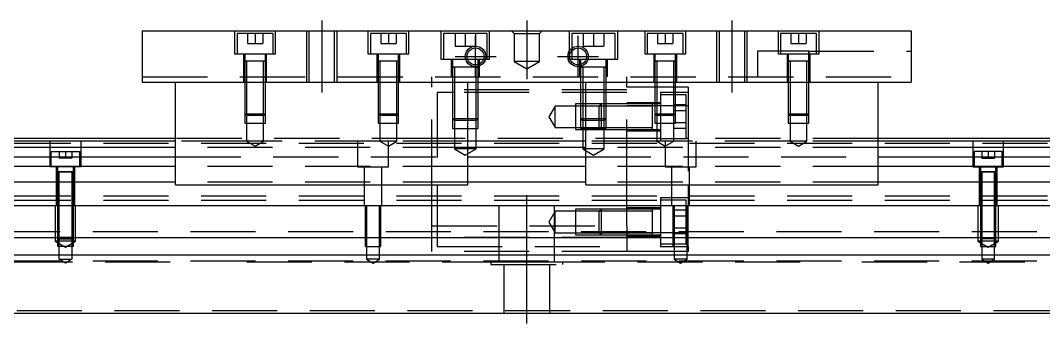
# Model space of a CAD drawing. Extents: x -8 to 770, y -272 to 102.
# Drawn here: x 191.2 to 390.8, y -233 to -174 of the extents above; entities that cross this region are included whole.
import ezdxf

# ---------------------------------------------------------------- set-up
doc = ezdxf.new("R2010")
doc.units = 0
doc.linetypes.add('CENTER', pattern=[50.8, 31.75, -6.35, 6.35, -6.35])
doc.linetypes.add('DASHED', pattern=[19.05, 12.7, -6.35])
doc.layers.get('0').update_dxf_attribs({"linetype": 'CONTINUOUS'})
doc.layers.add('CENTER', color=1, linetype='CENTER')

msp = doc.modelspace()

# ---------------------------------------------------------------- linework, layer by layer
at = {"color": 7, "linetype": 'CONTINUOUS'}
for p, q in [((215, -176), (215, -186)), ((215, -176), (365, -176)), ((365, -176), (365, -186)), ((215, -186), (365, -186)), ((221.5, -206), (221.5, -186)), ((278.5, -206), (278.5, -186)), ((301.5, -206), (301.5, -186)), ((358.5, -206), (358.5, -186)), ((221.5, -197.5), (0, -197.5)), ((221.5, -197), (60.5, -197)), ((301.5, -197.5), (278.5, -197.5)), ((525, -197), (358.5, -197)), ((580, -197.5), (358.5, -197.5)), ((221.5, -198.752272), (0, -198.752272)), ((301.5, -198.752272), (278.5, -198.752272)), ((580, -198.752272), (358.5, -198.752272)), ((0, -200.52668), (221.5, -200.52668)), ((278.5, -200.52668), (301.5, -200.52668)), ((358.5, -200.52668), (580, -200.52668)), ((221.5, -202.423076), (0, -202.423076)), ((301.5, -202.423076), (278.5, -202.423076)), ((580, -202.423076), (358.5, -202.423076)), ((221.5, -205.477372), (0, -205.477372)), ((301.5, -205.477372), (278.5, -205.477372)), ((580, -205.477372), (358.5, -205.477372)), ((221.5, -206), (278.5, -206)), ((301.5, -206), (358.5, -206)), ((0, -210), (580, -210)), ((314.5, -215.750006), (314.5, -215.35)), ((580, -216.3), (0, -216.3)), ((580, -219.7), (0, -219.7)), ((0, -231), (580, -231))]:
    msp.add_line(p, q, dxfattribs=at)
at = {"color": 3, "linetype": 'DASHED'}
for p, q in [((233, -176), (233, -180.5)), ((240.5, -176.5), (233.5, -176.5)), ((233.5, -176.5), (233.5, -180.5)), ((235.5, -176.5), (235.5, -178.5)), ((237, -176.5), (237, -178.5)), ((238.5, -176.5), (238.5, -178.5)), ((240.5, -180.5), (240.5, -176.5)), ((241, -180.5), (241, -176)), ((247.000006, -176), (247.000006, -186)), ((247.5, -176), (247.5, -186)), ((252.5, -186), (252.5, -176)), ((252.999994, -186), (252.999994, -176)), ((259, -176), (259, -180.5)), ((266.5, -176.5), (259.5, -176.5)), ((259.5, -176.5), (259.5, -180.5)), ((261.5, -176.5), (261.5, -178.5)), ((263, -176.5), (263, -178.5)), ((264.5, -176.5), (264.5, -178.5)), ((266.5, -180.5), (266.5, -176.5)), ((267, -180.5), (267, -176)), ((273.25, -176), (273.25, -181.5)), ((282.25, -176.5), (273.75, -176.5)), ((273.75, -176.5), (273.75, -181.5)), ((276, -176.5), (276, -179)), ((278, -176.5), (278, -179)), ((280, -176.5), (280, -179)), ((282.25, -181.5), (282.25, -176.5)), ((282.75, -181.5), (282.75, -176)), ((287.5, -176.5), (287, -176)), ((287.5, -176.5), (287.5, -182)), ((287.5, -176.5), (292.5, -176.5)), ((292.5, -176.5), (293, -176)), ((292.5, -182), (292.5, -176.5)), ((298.25, -176), (298.25, -181.5)), ((307.25, -176.5), (298.75, -176.5)), ((298.75, -176.5), (298.75, -179.43875)), ((301, -176.5), (301, -179)), ((303, -176.5), (303, -179)), ((305, -176.5), (305, -179)), ((307.25, -181.5), (307.25, -176.5)), ((307.75, -181.5), (307.75, -176)), ((313, -176), (313, -180.5)), ((320.5, -176.5), (313.5, -176.5)), ((313.5, -176.5), (313.5, -180.5)), ((315.5, -176.5), (315.5, -178.5)), ((317, -176.5), (317, -178.5)), ((318.5, -176.5), (318.5, -178.5)), ((320.5, -180.5), (320.5, -176.5)), ((321, -180.5), (321, -176)), ((327.000006, -176), (327.000006, -186)), ((327.5, -176), (327.5, -186)), ((332.5, -186), (332.5, -176)), ((332.999994, -186), (332.999994, -176)), ((339, -176), (339, -180.5)), ((346.5, -176.5), (339.5, -176.5)), ((339.5, -176.5), (339.5, -180.5)), ((341.5, -176.5), (341.5, -178.5)), ((343, -176.5), (343, -178.5)), ((344.5, -176.5), (344.5, -178.5)), ((346.5, -180.5), (346.5, -176.5)), ((347, -180.5), (347, -176)), ((235.5, -178.5), (237, -178.5)), ((237, -178.5), (238.5, -178.5)), ((261.5, -178.5), (263, -178.5)), ((263, -178.5), (264.5, -178.5)), ((276, -179), (278, -179)), ((278, -179), (280, -179)), ((298.75, -179.43875), (298.75, -179.922968)), ((301, -179), (303, -179)), ((303, -179), (305, -179)), ((315.5, -178.5), (317, -178.5)), ((317, -178.5), (318.5, -178.5)), ((341.5, -178.5), (343, -178.5)), ((343, -178.5), (344.5, -178.5)), ((233, -180.5), (241, -180.5)), ((234.75, -180.5), (234.75, -186)), ((235, -180.5), (235, -181.9)), ((239, -181.9), (239, -180.5)), ((239.25, -186), (239.25, -180.5)), ((259, -180.5), (267, -180.5)), ((260.75, -180.5), (260.75, -186)), ((261, -180.5), (261, -181.9)), ((265, -181.9), (265, -180.5)), ((265.25, -186), (265.25, -180.5)), ((273.25, -181.5), (282.75, -181.5)), ((275.25, -181.5), (275.25, -185)), ((275.5, -181.5), (275.5, -183.1)), ((280.5, -182.572418), (280.5, -181.5)), ((280.75, -185), (280.75, -181.5)), ((298.25, -181.5), (307.75, -181.5)), ((298.75, -179.922968), (298.75, -181.5)), ((300.25, -181.5), (300.25, -185)), ((300.5, -181.5), (300.5, -182.572418)), ((305.5, -183.1), (305.5, -181.5)), ((305.75, -185), (305.75, -181.5)), ((313, -180.5), (321, -180.5)), ((314.75, -180.5), (314.75, -186)), ((315, -180.5), (315, -181.9)), ((319, -181.9), (319, -180.5)), ((319.25, -186), (319.25, -180.5)), ((335, -180), (335, -185)), ((345, -180), (335, -180)), ((339, -180.5), (347, -180.5)), ((340.75, -180.5), (340.75, -186)), ((341, -180.5), (341, -181.9)), ((345, -180), (365, -180)), ((345, -180.5), (345, -180)), ((345, -180), (345, -180.5)), ((345, -181.9), (345, -180.5)), ((345.25, -186), (345.25, -180.5)), ((239.000006, -181.9), (234.999994, -181.9)), ((239.000006, -181.9), (234.999994, -181.9)), ((239.000006, -181.9), (234.999994, -181.9)), ((235, -181.895), (235, -181.9)), ((235, -181.9), (235.216462, -181.9)), ((235.216708, -181.9), (235, -181.9)), ((235, -181.9), (235, -181.905)), ((235, -181.9), (235, -186)), ((238.783332, -181.9), (235.216708, -181.9)), ((235.35, -181.9), (235.35, -186)), ((238.65, -186), (238.65, -181.9)), ((239, -181.9), (238.783332, -181.9)), ((238.783538, -181.9), (239, -181.9)), ((239, -181.9), (239, -181.895)), ((239, -181.905), (239, -181.9)), ((239, -186), (239, -181.9)), ((265.000006, -181.9), (260.999994, -181.9)), ((261, -181.895), (261, -181.9)), ((261.216708, -181.9), (261, -181.9)), ((261, -181.9), (261, -181.905)), ((261, -181.9), (261, -186)), ((264.783332, -181.9), (261.216708, -181.9)), ((261.35, -181.9), (261.35, -186)), ((264.65, -186), (264.65, -181.9)), ((265, -181.9), (264.783332, -181.9)), ((265, -181.9), (265, -181.895)), ((265, -181.905), (265, -181.9)), ((265, -186), (265, -181.9)), ((280.500006, -183.1), (275.499994, -183.1)), ((280.500006, -183.1), (275.499994, -183.1)), ((275.5, -183.095), (275.5, -183.1)), ((275.5, -183.1), (275.757448, -183.1)), ((275.757468, -183.1), (275.5, -183.1)), ((275.5, -183.1), (275.5, -183.105)), ((275.5, -183.1), (275.5, -185)), ((280.013852, -183.1), (275.757468, -183.1)), ((275.9, -183.1), (275.9, -185)), ((280.242552, -183.1), (280.013852, -183.1)), ((280.1, -185), (280.1, -183.1)), ((280.5, -183.1), (280.242552, -183.1)), ((280.242602, -183.1), (280.5, -183.1)), ((280.5, -182.936492), (280.5, -182.572418)), ((280.5, -183.1), (280.5, -182.936492)), ((280.5, -183.1), (280.5, -183.095)), ((280.5, -183.105), (280.5, -183.1)), ((280.5, -185), (280.5, -183.1)), ((292.5, -182), (287.5, -182)), ((287.5, -182), (290, -183.443376)), ((290, -183.443376), (292.5, -182)), ((305.500006, -183.1), (300.499994, -183.1)), ((305.500006, -183.1), (300.499994, -183.1)), ((300.5, -182.572418), (300.5, -182.936492)), ((300.5, -182.936492), (300.5, -183.1)), ((300.5, -183.095), (300.5, -183.1)), ((300.5, -183.1), (300.757448, -183.1)), ((300.757468, -183.1), (300.5, -183.1)), ((300.5, -183.1), (300.5, -183.105)), ((300.5, -183.1), (300.5, -185)), ((305.242552, -183.1), (300.757468, -183.1)), ((300.9, -183.1), (300.9, -185)), ((305.1, -185), (305.1, -183.1)), ((305.5, -183.1), (305.242552, -183.1)), ((305.242602, -183.1), (305.5, -183.1)), ((305.5, -183.1), (305.5, -183.095)), ((305.5, -183.105), (305.5, -183.1)), ((305.5, -185), (305.5, -183.1)), ((319.000006, -181.9), (314.999994, -181.9)), ((319.000006, -181.9), (314.999994, -181.9)), ((319.000006, -181.9), (314.999994, -181.9)), ((319.000006, -181.9), (314.999994, -181.9)), ((315, -181.895), (315, -181.9)), ((315, -181.9), (315.216462, -181.9)), ((315.216708, -181.9), (315, -181.9)), ((315, -181.9), (315, -181.905)), ((315, -181.9), (315, -186)), ((318.783332, -181.9), (315.216708, -181.9)), ((315.35, -181.9), (315.35, -186)), ((318.65, -186), (318.65, -181.9)), ((319, -181.9), (318.783332, -181.9)), ((318.783538, -181.9), (319, -181.9)), ((319, -181.9), (319, -181.895)), ((319, -181.905), (319, -181.9)), ((319, -186), (319, -181.9)), ((345.000006, -181.9), (340.999994, -181.9)), ((345.000006, -181.9), (340.999994, -181.9)), ((345.000006, -181.9), (340.999994, -181.9)), ((345.000006, -181.9), (340.999994, -181.9)), ((341, -181.895), (341, -181.9)), ((341, -181.9), (341.216462, -181.9)), ((341.216708, -181.9), (341, -181.9)), ((341, -181.9), (341, -186)), ((341, -181.9), (341, -181.905)), ((344.783332, -181.9), (341.216708, -181.9)), ((341.35, -181.9), (341.35, -186)), ((344.65, -186), (344.65, -181.9)), ((345, -181.9), (344.783332, -181.9)), ((344.783538, -181.9), (345, -181.9)), ((345, -181.9), (345, -181.895)), ((345, -186), (345, -181.9)), ((345, -181.905), (345, -181.9)), ((215, -185), (365, -185)), ((271.5, -186), (271.5, -185)), ((275.5, -185), (275.5, -186)), ((275.500006, -185), (275.500006, -186)), ((275.9, -185), (275.9, -186)), ((280.1, -193.5), (280.1, -185)), ((280.499994, -193.1), (280.499994, -185)), ((280.5, -193.1), (280.5, -185)), ((300.5, -185), (300.5, -193.1)), ((300.500006, -185), (300.500006, -193.1)), ((300.9, -185), (300.9, -193.5)), ((305.1, -193.5), (305.1, -185)), ((305.499994, -193.1), (305.499994, -185)), ((305.5, -193.1), (305.5, -185)), ((309.5, -186), (309.5, -185)), ((235, -186), (235, -192.15)), ((235.000006, -186), (235.000002, -192.15)), ((235.35, -186), (235.35, -192.5)), ((238.65, -192.5), (238.65, -186)), ((238.999998, -192.15), (238.999994, -186)), ((239, -192.15), (239, -186)), ((261, -186), (261, -192.15)), ((261.000006, -186), (261.000002, -192.15)), ((261.35, -186), (261.35, -192.5)), ((264.65, -192.5), (264.65, -186)), ((264.999998, -192.15), (264.999994, -186)), ((265, -192.15), (265, -186)), ((271.5, -206), (271.5, -186)), ((309.5, -187.5), (271.5, -187.5)), ((275.5, -186), (275.5, -193.1)), ((275.500006, -186), (275.500006, -193.100006)), ((275.9, -186), (275.9, -193.5)), ((309.5, -206), (309.5, -186)), ((315, -187), (309.5, -187)), ((315, -186), (315, -192.15)), ((315.35, -187), (315, -187)), ((315.000006, -186), (315.000002, -192.15)), ((315.35, -186), (315.35, -192.5)), ((318.65, -187), (315.35, -187)), ((318.65, -192.5), (318.65, -186)), ((319, -187), (318.65, -187)), ((318.999998, -192.15), (318.999994, -186)), ((319, -192.15), (319, -186)), ((321.5, -187), (319, -187)), ((321.5, -187), (321.5, -190.630684)), ((341, -186), (341, -192.15)), ((341.000006, -186), (341.000002, -192.15)), ((341.35, -186), (341.35, -192.5)), ((344.65, -192.5), (344.65, -186)), ((344.999998, -192.15), (344.999994, -186)), ((345, -192.15), (345, -186)), ((272.5, -188), (272.5, -206)), ((275.5, -188), (272.5, -188)), ((275.9, -188), (275.5, -188)), ((309.5, -188), (275.9, -188)), ((316.1, -188), (316.1, -197.5)), ((321.5, -188), (316.1, -188)), ((318.65, -188.5), (316.1, -188.5)), ((319, -188.5), (318.65, -188.5)), ((321.1, -188.5), (319, -188.5)), ((321.1, -197), (321.1, -188.5)), ((295.5, -190.65), (294.287564, -192.75)), ((295.5, -194.85), (295.5, -190.65)), ((299.5, -190.65), (295.5, -190.65)), ((304.5, -190.250002), (299.5, -190.250006)), ((299.5, -190.250006), (299.5, -195.249994)), ((304.1, -190.65), (299.5, -190.65)), ((304.5, -190.25), (304.1, -190.65)), ((304.1, -194.85), (304.1, -190.65)), ((309.5, -190.65), (304.1, -190.65)), ((304.5, -190.25), (304.5, -195.25)), ((309.5, -190.25), (304.5, -190.25)), ((309.5, -190.250006), (304.5, -190.250002)), ((316.1, -190), (309.5, -190)), ((314.5, -190.25), (309.5, -190.25)), ((315, -190.630684), (309.5, -190.630684)), ((314.5, -190.65), (309.5, -190.65)), ((314.5, -190.25), (314.495, -190.25)), ((314.5, -192.599968), (314.5, -190.249994)), ((314.5, -192.75), (314.5, -190.249994)), ((314.5, -195.250006), (314.5, -190.249994)), ((314.5, -190.507468), (314.5, -190.25)), ((314.505, -190.25), (314.5, -190.25)), ((315, -190.25), (314.5, -190.25)), ((314.5, -192.599954), (314.5, -190.507468)), ((315.35, -190.25), (315, -190.25)), ((315.35, -190.630684), (315, -190.630684)), ((316.1, -190.25), (315.35, -190.25)), ((318.65, -190.630684), (315.35, -190.630684)), ((318.6, -190.440598), (318.6, -191.5953)), ((321.1, -190.440598), (318.6, -190.440598)), ((319, -190.630684), (318.65, -190.630684)), ((321.5, -190.630684), (319, -190.630684)), ((321.5, -190.630684), (321.5, -206)), ((235, -192.15), (239, -192.15)), ((235, -192.15), (235.35, -192.5)), ((235.000002, -192.15), (235.000006, -194)), ((238.65, -192.5), (235.35, -192.5)), ((235.35, -192.5), (235.35, -194)), ((238.65, -192.5), (239, -192.15)), ((238.65, -194), (238.65, -192.5)), ((238.999994, -194), (238.999998, -192.15)), ((261, -192.15), (265, -192.15)), ((261, -192.15), (261.35, -192.5)), ((261.000002, -192.15), (261.000006, -194)), ((264.65, -192.5), (261.35, -192.5)), ((261.35, -192.5), (261.35, -194)), ((264.65, -192.5), (265, -192.15)), ((264.65, -194), (264.65, -192.5)), ((264.999994, -194), (264.999998, -192.15)), ((275.5, -193.1), (280.5, -193.1)), ((275.5, -193.1), (275.9, -193.5)), ((275.500006, -193.100006), (275.500006, -195)), ((280.1, -193.5), (275.9, -193.5)), ((275.9, -193.5), (275.9, -195)), ((280.1, -193.5), (280.5, -193.1)), ((280.1, -195), (280.1, -193.5)), ((280.499994, -195), (280.499994, -193.1)), ((294.287564, -192.75), (295.5, -194.85)), ((300.5, -193.1), (305.5, -193.1)), ((300.5, -193.1), (300.9, -193.5)), ((300.500006, -193.1), (300.500006, -195)), ((305.1, -193.5), (300.9, -193.5)), ((300.9, -193.5), (300.9, -195)), ((305.1, -193.5), (305.5, -193.1)), ((305.1, -195), (305.1, -193.5)), ((305.499994, -195), (305.499994, -193.1)), ((314.5, -192.95002), (314.5, -192.599954)), ((314.5, -195.250006), (314.5, -192.599968)), ((314.5, -194.992552), (314.5, -192.95002)), ((315, -192.15), (319, -192.15)), ((315, -192.15), (315.35, -192.5)), ((315.000002, -192.15), (315.000006, -194)), ((318.65, -192.5), (315.35, -192.5)), ((315.35, -192.5), (315.35, -194)), ((318.6, -191.5953), (318.6, -193.9047)), ((321.1, -191.5953), (318.6, -191.5953)), ((318.65, -192.5), (319, -192.15)), ((318.65, -194), (318.65, -192.5)), ((318.999994, -194), (318.999998, -192.15)), ((341, -192.15), (345, -192.15)), ((341, -192.15), (341.35, -192.5)), ((341.000002, -192.15), (341.000006, -194)), ((344.65, -192.5), (341.35, -192.5)), ((341.35, -192.5), (341.35, -194)), ((344.65, -192.5), (345, -192.15)), ((344.65, -194), (344.65, -192.5)), ((344.999994, -194), (344.999998, -192.15)), ((235.000006, -194), (238.999994, -194)), ((235.35, -194), (235.35, -197.5)), ((238.65, -197.5), (238.65, -194)), ((261.000006, -194), (264.999994, -194)), ((261.35, -194), (261.35, -197.5)), ((264.65, -197.5), (264.65, -194)), ((275.500006, -195), (280.499994, -195)), ((275.9, -195), (275.9, -199)), ((280.1, -199), (280.1, -195)), ((295.5, -194.85), (299.5, -194.85)), ((299.5, -194.85), (304.1, -194.85)), ((299.5, -195.249994), (304.5, -195.249998)), ((300.500006, -195), (305.499994, -195)), ((300.9, -195), (300.9, -199)), ((304.1, -194.85), (309.5, -194.85)), ((304.1, -194.85), (304.5, -195.25)), ((304.1, -194.85), (309.5, -194.85)), ((304.5, -195.249998), (309.5, -195.249994)), ((304.5, -195.25), (309.5, -195.249998)), ((305.1, -199), (305.1, -195)), ((309.5, -194.85), (314.5, -194.85)), ((309.5, -195.249998), (314.505, -195.25)), ((309.5, -195.5), (316.1, -195.5)), ((314.495, -195.25), (316.1, -195.25)), ((314.5, -195.25), (314.5, -194.992552)), ((315.000006, -194), (318.999994, -194)), ((315.35, -194), (315.35, -197.5)), ((321.1, -193.9047), (318.6, -193.9047)), ((318.6, -193.9047), (318.6, -195.059402)), ((321.1, -195.059402), (318.6, -195.059402)), ((318.65, -197.5), (318.65, -194)), ((341.000006, -194), (344.999994, -194)), ((341.35, -194), (341.35, -197.5)), ((344.65, -197.5), (344.65, -194)), ((197, -202.5), (197, -197.5)), ((203, -197.5), (203, -202.5)), ((272.5, -197), (221.5, -197)), ((235.35, -197.5), (221.5, -197.5)), ((238.65, -197.5), (235.35, -197.5)), ((235.35, -197.5), (237, -198.452628)), ((237, -198.452628), (238.65, -197.5)), ((261.35, -197.5), (238.65, -197.5)), ((257, -197.5), (257, -202.5)), ((264.65, -197.5), (261.35, -197.5)), ((261.35, -197.5), (263, -198.452628)), ((263, -198.452628), (264.65, -197.5)), ((263, -202.5), (263, -197.5)), ((278.5, -197.5), (264.65, -197.5)), ((316.1, -197), (272.5, -197)), ((315.35, -197.5), (301.5, -197.5)), ((318.65, -197.5), (315.35, -197.5)), ((315.35, -197.5), (317, -198.452628)), ((316.1, -197), (321.1, -197)), ((317, -198.452628), (318.65, -197.5)), ((317, -197.5), (317, -202.5)), ((341.35, -197.5), (318.65, -197.5)), ((321.5, -197), (321.1, -197)), ((358.5, -197), (321.5, -197)), ((323, -202.5), (323, -197.5)), ((344.65, -197.5), (341.35, -197.5)), ((341.35, -197.5), (343, -198.452628)), ((343, -198.452628), (344.65, -197.5)), ((358.5, -197.5), (344.65, -197.5)), ((377, -197.5), (377, -202.5)), ((383, -202.5), (383, -197.5)), ((55, -197.875), (525, -197.875)), ((197.25, -199.5), (202.75, -199.5)), ((197.25, -202.5), (197.25, -199.5)), ((198.75, -199.5), (198.75, -200.8)), ((200, -199.5), (200, -200.8)), ((201.25, -199.5), (201.25, -200.8)), ((202.75, -199.5), (202.75, -202.5)), ((278.5, -198.752272), (221.5, -198.752272)), ((280.1, -199), (275.9, -199)), ((275.9, -199), (278, -200.212436)), ((278, -200.212436), (280.1, -199)), ((305.1, -199), (300.9, -199)), ((300.9, -199), (303, -200.212436)), ((358.5, -198.752272), (301.5, -198.752272)), ((303, -200.212436), (305.1, -199)), ((382.75, -199.5), (377.25, -199.5)), ((377.25, -199.5), (377.25, -202.5)), ((378.75, -199.5), (378.75, -200.8)), ((380, -199.5), (380, -200.8)), ((381.25, -199.5), (381.25, -200.8)), ((382.75, -202.5), (382.75, -199.5)), ((200, -200.8), (198.75, -200.8)), ((201.25, -200.8), (200, -200.8)), ((221.5, -200.52668), (278.5, -200.52668)), ((301.5, -200.52668), (358.5, -200.52668)), ((378.75, -200.8), (380, -200.8)), ((380, -200.8), (381.25, -200.8)), ((203, -202.5), (197, -202.5)), ((198.25, -210), (198.25, -202.5)), ((198.499994, -203.5), (201.500006, -203.5)), ((198.499994, -203.5), (200.001196, -203.5)), ((198.499994, -203.5), (200.001196, -203.5)), ((198.5, -203.5), (198.5, -202.5)), ((198.5, -203.5), (198.5, -203.495)), ((198.624608, -203.5), (198.5, -203.5)), ((198.5, -203.5), (198.62467, -203.5)), ((198.5, -203.5), (198.62467, -203.5)), ((198.5, -203.505), (198.5, -203.5)), ((198.5, -210), (198.5, -203.5)), ((201.37533, -203.5), (198.624608, -203.5)), ((198.62467, -203.5), (200.001196, -203.5)), ((198.62467, -203.5), (200.001196, -203.5)), ((198.75, -210), (198.75, -203.5)), ((200.001196, -203.5), (201.500006, -203.5)), ((200.001196, -203.5), (201.500006, -203.5)), ((200.001196, -203.5), (201.375322, -203.5)), ((200.001196, -203.5), (201.375322, -203.5)), ((201.25, -203.5), (201.25, -210)), ((201.375322, -203.5), (201.5, -203.5)), ((201.375322, -203.5), (201.5, -203.5)), ((201.5, -203.5), (201.37533, -203.5)), ((201.5, -202.5), (201.5, -203.5)), ((201.5, -203.495), (201.5, -203.5)), ((201.5, -203.5), (201.5, -203.505)), ((201.5, -203.5), (201.5, -210)), ((201.75, -202.5), (201.75, -210)), ((278.5, -202.423076), (221.5, -202.423076)), ((257, -202.5), (263, -202.5)), ((258.25, -202.5), (258.25, -210)), ((261.75, -210), (261.75, -202.5)), ((358.5, -202.423076), (301.5, -202.423076)), ((317, -202.5), (323, -202.5)), ((318.25, -202.5), (318.25, -210)), ((321.75, -210), (321.75, -202.5)), ((377, -202.5), (383, -202.5)), ((378.25, -202.5), (378.25, -210)), ((381.500006, -203.5), (378.499994, -203.5)), ((379.998804, -203.5), (378.499994, -203.5)), ((379.998804, -203.5), (378.499994, -203.5)), ((378.5, -202.5), (378.5, -203.5)), ((378.5, -203.495), (378.5, -203.5)), ((378.5, -203.5), (378.62467, -203.5)), ((378.624678, -203.5), (378.5, -203.5)), ((378.624678, -203.5), (378.5, -203.5)), ((378.5, -203.5), (378.5, -203.505)), ((378.5, -203.5), (378.5, -210)), ((378.62467, -203.5), (381.375392, -203.5)), ((379.998804, -203.5), (378.624678, -203.5)), ((379.998804, -203.5), (378.624678, -203.5)), ((378.75, -203.5), (378.75, -210)), ((381.500006, -203.5), (379.998804, -203.5)), ((381.500006, -203.5), (379.998804, -203.5)), ((381.37533, -203.5), (379.998804, -203.5)), ((381.37533, -203.5), (379.998804, -203.5)), ((381.25, -210), (381.25, -203.5)), ((381.5, -203.5), (381.37533, -203.5)), ((381.5, -203.5), (381.37533, -203.5)), ((381.375392, -203.5), (381.5, -203.5)), ((381.5, -203.5), (381.5, -202.5)), ((381.5, -203.5), (381.5, -203.495)), ((381.5, -203.505), (381.5, -203.5)), ((381.5, -210), (381.5, -203.5)), ((381.75, -210), (381.75, -202.5)), ((278.5, -205.477372), (221.5, -205.477372)), ((358.5, -205.477372), (301.5, -205.477372)), ((271.5, -210), (271.5, -206)), ((272.5, -206), (272.5, -210)), ((309.5, -210), (309.5, -206)), ((321.5, -206), (321.5, -210)), ((55, -208.125), (525, -208.125)), ((55, -209), (525, -209)), ((316.1, -208.5), (316.1, -218)), ((321.5, -208.5), (316.1, -208.5)), ((321.1, -209), (316.1, -209)), ((321.1, -210), (321.1, -209)), ((198, -210), (198, -217)), ((198.5, -216.25), (198.5, -210)), ((198.500006, -216.250006), (198.500006, -210)), ((198.75, -216.3), (198.75, -210)), ((201.25, -210), (201.25, -216.3)), ((201.499994, -210), (201.499994, -216.250006)), ((201.5, -210), (201.5, -216.25)), ((202, -217), (202, -210)), ((258.500006, -210), (258.500006, -216.3)), ((258.75, -210), (258.75, -218)), ((261.25, -218), (261.25, -210)), ((261.499994, -216.3), (261.499994, -210)), ((271.5, -214), (271.5, -210)), ((272.5, -210), (272.5, -216.3)), ((284.638098, -221), (284.638098, -210)), ((295.5, -211.15), (294.287564, -213.25)), ((295.361902, -210), (295.361902, -221)), ((295.5, -215.35), (295.5, -211.15)), ((299.5, -211.15), (295.5, -211.15)), ((304.5, -210.750002), (299.5, -210.750006)), ((299.5, -210.750006), (299.5, -215.749994)), ((304.1, -211.15), (299.5, -211.15)), ((304.5, -210.75), (304.1, -211.15)), ((304.1, -215.35), (304.1, -211.15)), ((309.5, -211.15), (304.1, -211.15)), ((304.5, -210.75), (304.5, -215.75)), ((309.5, -210.75), (304.5, -210.75)), ((309.5, -210.750006), (304.5, -210.750002)), ((309.5, -214), (309.5, -210)), ((316.1, -210.5), (309.5, -210.5)), ((314.505, -210.75), (309.5, -210.75)), ((314.5, -211.15), (309.5, -211.15)), ((316.1, -210.75), (314.495, -210.75)), ((314.5, -213.25), (314.5, -210.749994)), ((314.5, -215.750006), (314.5, -210.749994)), ((314.5, -213.25), (314.5, -210.749994)), ((314.5, -215.750006), (314.5, -210.749994)), ((314.5, -210.75), (314.5, -211.007448)), ((314.5, -211.007468), (314.5, -210.75)), ((314.5, -210.75), (314.5, -211.007448)), ((314.5, -211.007468), (314.5, -210.75)), ((314.5, -213.099954), (314.5, -211.007468)), ((314.5, -215.35), (314.5, -211.15)), ((318.500006, -210), (318.500006, -216.3)), ((318.6, -210.940598), (318.6, -212.0953)), ((321.1, -210.940598), (318.6, -210.940598)), ((318.75, -210), (318.75, -218)), ((321.1, -216.3), (321.1, -210)), ((321.25, -218), (321.25, -210)), ((321.499994, -216.3), (321.499994, -210)), ((378, -210), (378, -217)), ((378.5, -210), (378.5, -216.25)), ((378.500006, -210), (378.500006, -216.250006)), ((378.75, -210), (378.75, -216.3)), ((381.25, -216.3), (381.25, -210)), ((381.499994, -216.250006), (381.499994, -210)), ((381.5, -216.25), (381.5, -210)), ((382, -217), (382, -210)), ((294.287564, -213.25), (295.5, -215.35)), ((314.5, -215.492552), (314.5, -213.099954)), ((321.1, -212.0953), (318.6, -212.0953)), ((318.6, -212.0953), (318.6, -214.4047)), ((580, -215.15), (0, -215.15)), ((271.5, -214), (309.5, -214)), ((271.5, -216.3), (271.5, -214)), ((295.5, -215.35), (299.5, -215.35)), ((299.5, -215.35), (304.1, -215.35)), ((304.1, -215.35), (309.5, -215.35)), ((304.1, -215.35), (304.5, -215.75)), ((309.5, -214), (309.5, -216.3)), ((309.5, -215.35), (314.5, -215.35)), ((318.500006, -215.369316), (309.5, -215.369316)), ((314.5, -215.75), (314.5, -215.492552)), ((321.5, -215.369316), (318.500006, -215.369316)), ((318.6, -214.4047), (318.6, -215.559402)), ((321.1, -214.4047), (318.6, -214.4047)), ((202, -217), (198, -217)), ((198, -217), (200, -218.1547)), ((201.5, -216.25), (198.5, -216.25)), ((198.55, -216.3), (198.5, -216.25)), ((198.500006, -216.3), (198.500006, -216.250006)), ((198.500006, -218), (198.500006, -216.3)), ((198.75, -216.5), (198.55, -216.3)), ((198.75, -216.5), (198.75, -216.3)), ((198.75, -216.5), (201.25, -216.5)), ((198.75, -218), (198.75, -216.5)), ((200, -218.1547), (202, -217)), ((201.25, -216.3), (201.25, -216.5)), ((201.45, -216.3), (201.25, -216.5)), ((201.25, -216.5), (201.25, -218)), ((201.5, -216.25), (201.45, -216.3)), ((201.499994, -216.250006), (201.499994, -216.3)), ((201.499994, -216.3), (201.499994, -218)), ((258.500006, -216.3), (258.500006, -218)), ((261.499994, -218), (261.499994, -216.3)), ((309.5, -216.275918), (271.5, -216.275918)), ((271.5, -219), (271.5, -216.3)), ((272.5, -216.3), (272.5, -218)), ((299.5, -215.749994), (304.5, -215.749998)), ((304.5, -215.749998), (309.5, -215.749994)), ((304.5, -215.75), (309.5, -215.75)), ((309.5, -215.75), (314.5, -215.75)), ((309.5, -216), (316.1, -216)), ((309.5, -216.3), (309.5, -219)), ((314.495, -215.75), (314.5, -215.75)), ((314.5, -215.75), (314.505, -215.75)), ((314.5, -215.75), (316.1, -215.75)), ((316.1, -217.5), (318.500006, -217.5)), ((318.500006, -216.3), (318.500006, -218)), ((318.500006, -217.5), (321.1, -217.5)), ((321.1, -215.559402), (318.6, -215.559402)), ((321.1, -217.5), (321.1, -216.3)), ((321.499994, -218), (321.499994, -216.3)), ((382, -217), (378, -217)), ((378, -217), (380, -218.1547)), ((378.5, -216.25), (381.5, -216.25)), ((378.5, -216.25), (378.55, -216.3)), ((378.500006, -216.250006), (378.500006, -216.3)), ((378.500006, -216.3), (378.500006, -218)), ((378.55, -216.3), (378.75, -216.5)), ((378.75, -216.3), (378.75, -216.5)), ((381.25, -216.5), (378.75, -216.5)), ((378.75, -216.5), (378.75, -218)), ((380, -218.1547), (382, -217)), ((381.25, -216.5), (381.25, -216.3)), ((381.25, -216.5), (381.45, -216.3)), ((381.25, -218), (381.25, -216.5)), ((381.45, -216.3), (381.5, -216.25)), ((381.499994, -216.3), (381.499994, -216.250006)), ((381.499994, -218), (381.499994, -216.3)), ((201.499994, -218), (198.500006, -218)), ((198.75, -220.5), (198.75, -218)), ((201.25, -218), (201.25, -220.5)), ((258.500006, -218), (261.499994, -218)), ((258.75, -218), (258.75, -220.5)), ((261.25, -220.5), (261.25, -218)), ((309.5, -219), (271.5, -219)), ((272.5, -218), (309.5, -218)), ((321.5, -219), (309.5, -219)), ((316.1, -218), (318.500006, -218)), ((318.500006, -218), (321.499994, -218)), ((318.75, -218), (318.75, -220.5)), ((321.25, -220.5), (321.25, -218)), ((321.5, -218), (321.5, -219)), ((378.500006, -218), (381.499994, -218)), ((378.75, -218), (378.75, -220.5)), ((381.25, -220.5), (381.25, -218)), ((580, -220.85), (0, -220.85)), ((55.361902, -221), (224.638098, -221)), ((198.75, -220.5), (201.25, -220.5)), ((200, -221.221688), (198.75, -220.5)), ((201.25, -220.5), (200, -221.221688)), ((235.361902, -221), (344.638098, -221)), ((261.25, -220.5), (258.75, -220.5)), ((258.75, -220.5), (260, -221.221688)), ((260, -221.221688), (261.25, -220.5)), ((283, -221), (283, -221.5)), ((283, -221.5), (297, -221.5)), ((284.638098, -221), (295.361902, -221)), ((285.5, -221.5), (285.5, -231)), ((294.5, -231), (294.5, -221.5)), ((297, -221.5), (297, -221)), ((321.25, -220.5), (318.75, -220.5)), ((318.75, -220.5), (320, -221.221688)), ((320, -221.221688), (321.25, -220.5)), ((355.361902, -221), (524.638098, -221)), ((381.25, -220.5), (378.75, -220.5)), ((378.75, -220.5), (380, -221.221688)), ((380, -221.221688), (381.25, -220.5)), ((0, -230.5), (580, -230.5))]:
    msp.add_line(p, q, dxfattribs=at)
at = {"color": 3, "linetype": 'CONTINUOUS'}
for centre in [(280, -181), (300, -181)]:
    msp.add_circle(centre, 2, dxfattribs=at)
at = {"color": 7, "linetype": 'CONTINUOUS'}
for centre in [(280, -181), (300, -181)]:
    msp.add_circle(centre, 1.65, dxfattribs=at)
at = {"layer": 'CENTER', "color": 1, "linetype": 'CENTER'}
for p, q in [((250, -174), (250, -188)), ((290, -174), (290, -185.443376)), ((330, -174), (330, -188)), ((280, -185), (280, -177)), ((300, -185), (300, -177)), ((276, -181), (284, -181)), ((296, -181), (304, -181)), ((290, -233), (290, -208))]:
    msp.add_line(p, q, dxfattribs=at)

doc.saveas('drawing.dxf')
